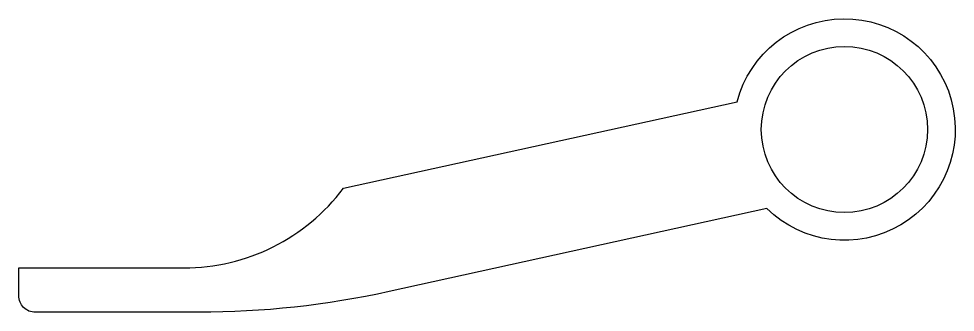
# Model space of a CAD drawing. Extents: x 347 to 431.5, y -64.7 to -38.2.
import ezdxf

# ---------------------------------------------------------------- set-up
doc = ezdxf.new("R2010")
doc.units = 0
doc.layers.get('0').update_dxf_attribs({"linetype": 'CONTINUOUS'})

msp = doc.modelspace()

# ---------------------------------------------------------------- linework, layer by layer
at = {"linetype": 'CONTINUOUS'}
msp.add_lwpolyline([(346.987, -60.691), (361.887, -60.691, 0.236068), (376.287, -53.491), (411.806, -45.683, -3.725655), (414.486, -55.332), (380.401, -62.825, -0.054152), (363.224, -64.691), (348.487, -64.691, -0.414214), (346.987, -63.191)], format="xyb", close=True, dxfattribs=at)
msp.add_circle((421.487, -48.191), 7.5, dxfattribs=at)

doc.saveas('drawing.dxf')
